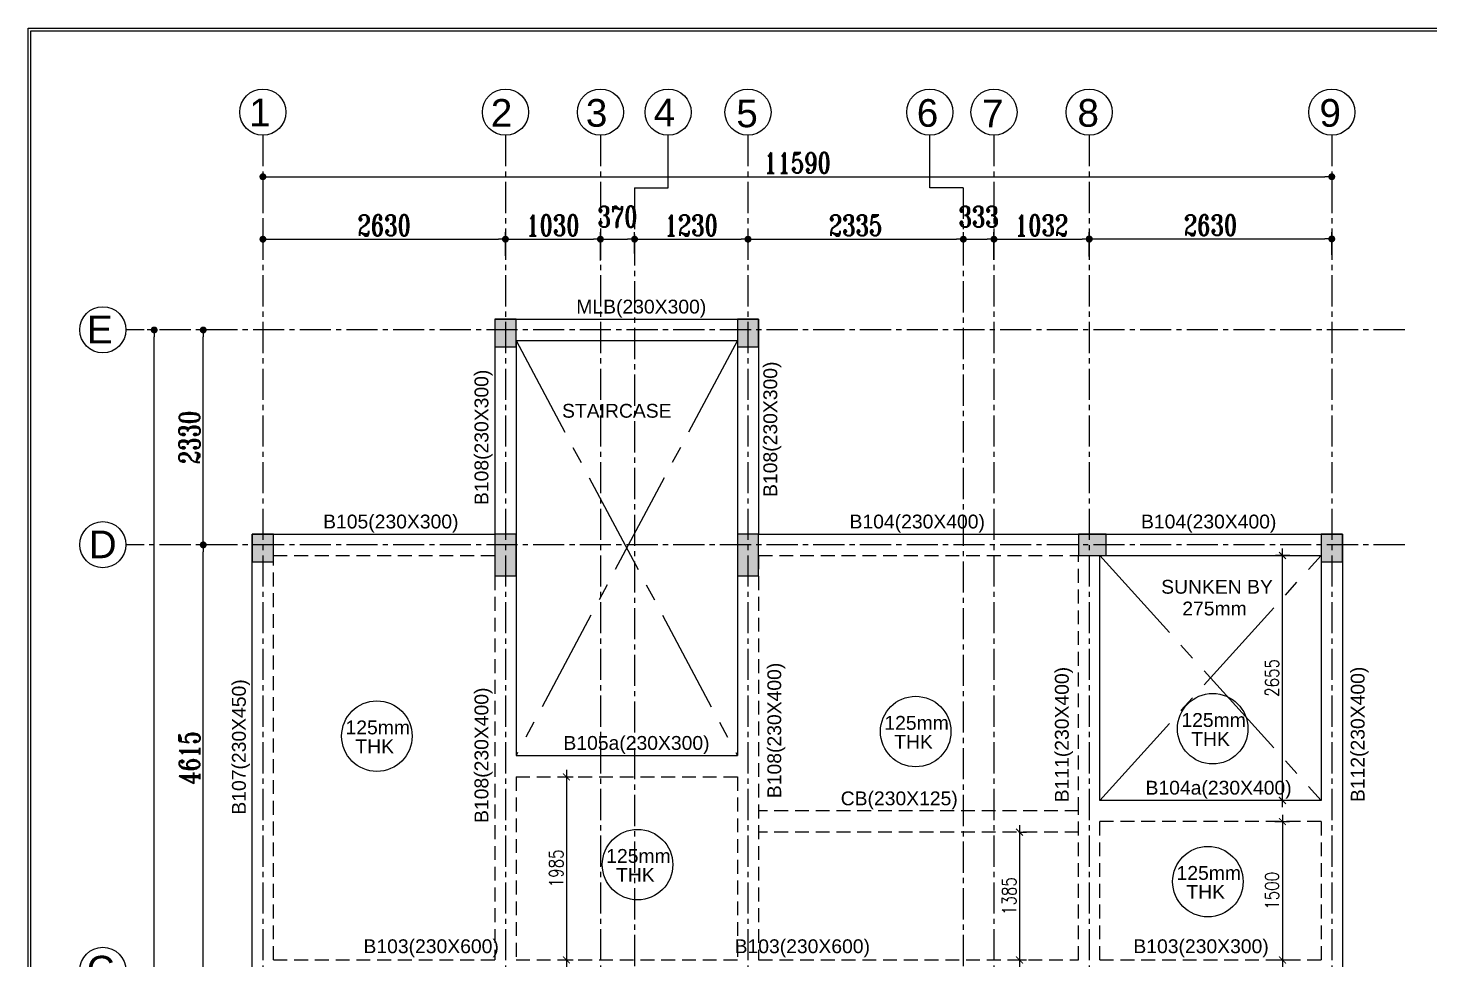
# Model space of a CAD drawing. Header units: millimetres. Extents: x 12977220 to 13113408, y -169657 to -55898.
# Drawn here: x 13078415 to 13093617, y -118548 to -108445 of the extents above; entities that cross this region are included whole.
import ezdxf

# ---------------------------------------------------------------- set-up
doc = ezdxf.new("R2010")
doc.units = ezdxf.units.MM
doc.header["$LTSCALE"] = 3
doc.header["$PDMODE"] = 66
for name, pattern in [('CENTER', [2, 1.25, -0.25, 0.25, -0.25]), ('CENTER2', [1.125, 0.75, -0.125, 0.125, -0.125]), ('HIDDEN', [0.375, 0.25, -0.125])]:
    doc.linetypes.add(name, pattern=pattern)
for name, color, linetype in [('BEAM', 7, 'Continuous'), ('CENTERLINE', 112, 'Continuous'), ('COLUMN', 6, 'Continuous'), ('COLUMN NEW', 112, 'Continuous'), ('COLUMN-NAME', 83, 'Continuous'), ('FOOTING', 60, 'Continuous'), ('GRID', 8, 'CENTER'), ('GRIDNAME', 83, 'Continuous'), ('OUTER FRAME', 7, 'Continuous'), ('wal1', 1, 'Continuous'), ('WALL', 7, 'Continuous')]:
    doc.layers.add(name, color=color, linetype=linetype)
doc.styles.add('ariel', font='ARIAL.TTF')
doc.styles.add('ROMANS', font='romans.shx', dxfattribs={"width": 0.8})
doc.styles.add('ROMANT', font='romant.shx', dxfattribs={"width": 0.75})
doc.dimstyles.new('Dim 150-1', dxfattribs={"dimtxt": 2.5, "dimasz": 1.25, "dimexe": 1.25, "dimexo": 1.25, "dimtad": 1, "dimdec": 0, "dimdsep": 46, "dimtxsty": 'ROMANS', "dimblk1": 'ARCHTICK', "dimblk2": 'ARCHTICK', "dimsah": 1, "dimcen": 3.125, "dimdle": 1.25, "dimclrd": 9, "dimclre": 9, "dimclrt": 123, "dimadec": 0, "dimazin": 0, "dimtfac": 1, "dimtdec": 0, "dimtmove": 2, "dimatfit": 2, "dimldrblk": 'DOT', "dimfxl": 100, "dimarcsym": 0})
doc.dimstyles.new('DIM$0', dxfattribs={"dimtxt": 3, "dimasz": 1, "dimexe": 1, "dimexo": 1, "dimgap": 0.5, "dimtad": 1, "dimdec": 0, "dimdsep": 46, "dimtxsty": 'ROMANT', "dimblk": 'DOT', "dimcen": 2, "dimdle": 1, "dimclrd": 9, "dimclre": 9, "dimclrt": 123, "dimadec": 0, "dimazin": 0, "dimtfac": 1, "dimtdec": 0, "dimtmove": 2, "dimatfit": 2, "dimfxl": 1, "dimarcsym": 0})

# ---------------------------------------------------------------- blocks, each defined once
blk = doc.blocks.new('C1 NEW')
at = {"layer": 'COLUMN NEW', "ltscale": 0.15}
for points in [[(115, 150), (-115, 150), (0, 0)], [(0, 0), (-115, 150), (-115, -150)], [(115, 150), (0, 0), (115, -150)], [(0, 0), (-115, -150), (115, -150)]]:
    blk.add_hatch(color=6, dxfattribs=at).paths.add_polyline_path(points)
at = {"layer": 'COLUMN NEW', "color": 6, "ltscale": 0.15}
blk.add_lwpolyline([(-115, -150), (115, -150), (115, 150), (-115, 150)], close=True, dxfattribs=at)
blk = doc.blocks.new('C2')
at = {"layer": 'COLUMN NEW', "ltscale": 0.15}
blk.add_hatch(color=6, dxfattribs=at).paths.add_polyline_path([(115, 225), (-115, 225), (-115, -225), (115, -225)])
at = {"layer": 'COLUMN NEW', "color": 6, "ltscale": 0.15}
blk.add_lwpolyline([(-115, -225), (115, -225), (115, 225), (-115, 225)], close=True, dxfattribs=at)
blk = doc.blocks.new('_Dot')
at = {"color": 0, "linetype": 'ByBlock', "lineweight": -2}
blk.add_line((-0.5, 0), (-1, 0), dxfattribs=at)
at = {"color": 0, "linetype": 'ByBlock', "const_width": 0.5}
blk.add_lwpolyline([(-0.25, 0, 1), (0.25, 0, 1)], format="xyb", close=True, dxfattribs=at)
blk = doc.blocks.new('*D521')
at = {"layer": 'Defpoints', "color": 0, "linetype": 'ByBlock', "ltscale": 500, "transparency": 16777216}
for p in [(13080962, -110003), (13092552, -110003), (13092552, -110057)]:
    blk.add_point(p, dxfattribs=at)
at = {"layer": 'FOOTING', "color": 9, "linetype": 'ByBlock', "lineweight": -2, "ltscale": 500, "transparency": 16777216}
for p, q in [((13080962, -110078), (13080962, -110132)), ((13081037, -110057), (13092477, -110057)), ((13092552, -110078), (13092552, -110132))]:
    blk.add_line(p, q, dxfattribs=at)
at = {"layer": 'FOOTING', "color": 9, "linetype": 'ByBlock', "lineweight": -2, "ltscale": 500, "transparency": 16777216, "xscale": 75, "yscale": 75, "zscale": 75, "rotation": 180}
blk.add_blockref('_Dot', (13080962, -110057), dxfattribs=at)
at = {"layer": 'FOOTING', "color": 9, "linetype": 'ByBlock', "lineweight": -2, "ltscale": 500, "transparency": 16777216, "xscale": 75, "yscale": 75, "zscale": 75}
blk.add_blockref('_Dot', (13092552, -110057), dxfattribs=at)
at = {"layer": 'FOOTING', "color": 6, "linetype": 'ByBlock', "ltscale": 500, "transparency": 16777216, "insert": (13086757, -109907), "char_height": 225, "attachment_point": 5, "style": 'ROMANT'}
blk.add_mtext('11590', dxfattribs=at)
blk = doc.blocks.new('*D522')
at = {"layer": 'Defpoints', "color": 0, "linetype": 'ByBlock', "ltscale": 500, "transparency": 16777216}
for p in [(13080962, -110479), (13083592, -110734), (13083592, -110989)]:
    blk.add_point(p, dxfattribs=at)
at = {"layer": 'FOOTING', "color": 9, "linetype": 'ByBlock', "lineweight": -2, "ltscale": 500, "transparency": 16777216}
for p, q in [((13080962, -110554), (13080962, -110809)), ((13083592, -110914), (13083592, -110659)), ((13081037, -110734), (13083517, -110734))]:
    blk.add_line(p, q, dxfattribs=at)
at = {"layer": 'FOOTING', "color": 9, "linetype": 'ByBlock', "lineweight": -2, "ltscale": 500, "transparency": 16777216, "xscale": 75, "yscale": 75, "zscale": 75, "rotation": 180}
blk.add_blockref('_Dot', (13080962, -110734), dxfattribs=at)
at = {"layer": 'FOOTING', "color": 9, "linetype": 'ByBlock', "lineweight": -2, "ltscale": 500, "transparency": 16777216, "xscale": 75, "yscale": 75, "zscale": 75}
blk.add_blockref('_Dot', (13083592, -110734), dxfattribs=at)
at = {"layer": 'FOOTING', "color": 6, "linetype": 'ByBlock', "ltscale": 500, "transparency": 16777216, "insert": (13082277, -110584), "char_height": 225, "attachment_point": 5, "style": 'ROMANT'}
blk.add_mtext('2630', dxfattribs=at)
blk = doc.blocks.new('*D523')
at = {"layer": 'Defpoints', "color": 0, "linetype": 'ByBlock', "ltscale": 500, "transparency": 16777216}
for p in [(13084622, -110734), (13083592, -110939), (13084622, -111039)]:
    blk.add_point(p, dxfattribs=at)
at = {"layer": 'FOOTING', "color": 9, "linetype": 'ByBlock', "lineweight": -2, "ltscale": 500, "transparency": 16777216}
for p, q in [((13083592, -110864), (13083592, -110659)), ((13084622, -110964), (13084622, -110659)), ((13083667, -110734), (13084547, -110734))]:
    blk.add_line(p, q, dxfattribs=at)
at = {"layer": 'FOOTING', "color": 9, "linetype": 'ByBlock', "lineweight": -2, "ltscale": 500, "transparency": 16777216, "xscale": 75, "yscale": 75, "zscale": 75, "rotation": 180}
blk.add_blockref('_Dot', (13083592, -110734), dxfattribs=at)
at = {"layer": 'FOOTING', "color": 9, "linetype": 'ByBlock', "lineweight": -2, "ltscale": 500, "transparency": 16777216, "xscale": 75, "yscale": 75, "zscale": 75}
blk.add_blockref('_Dot', (13084622, -110734), dxfattribs=at)
at = {"layer": 'FOOTING', "color": 6, "linetype": 'ByBlock', "ltscale": 500, "transparency": 16777216, "insert": (13084107, -110584), "char_height": 225, "attachment_point": 5, "style": 'ROMANT'}
blk.add_mtext('1030', dxfattribs=at)
blk = doc.blocks.new('*D524')
at = {"layer": 'Defpoints', "color": 0, "linetype": 'ByBlock', "ltscale": 500, "transparency": 16777216}
for p in [(13084992, -110734), (13084622, -110964), (13084992, -110963)]:
    blk.add_point(p, dxfattribs=at)
at = {"layer": 'FOOTING', "color": 9, "linetype": 'ByBlock', "lineweight": -2, "ltscale": 500, "transparency": 16777216}
for p, q in [((13084622, -110889), (13084622, -110659)), ((13084992, -110888), (13084992, -110659)), ((13084697, -110734), (13084917, -110734))]:
    blk.add_line(p, q, dxfattribs=at)
at = {"layer": 'FOOTING', "color": 9, "linetype": 'ByBlock', "lineweight": -2, "ltscale": 500, "transparency": 16777216, "xscale": 75, "yscale": 75, "zscale": 75, "rotation": 180}
blk.add_blockref('_Dot', (13084622, -110734), dxfattribs=at)
at = {"layer": 'FOOTING', "color": 9, "linetype": 'ByBlock', "lineweight": -2, "ltscale": 500, "transparency": 16777216, "xscale": 75, "yscale": 75, "zscale": 75}
blk.add_blockref('_Dot', (13084992, -110734), dxfattribs=at)
at = {"layer": 'FOOTING', "color": 6, "linetype": 'ByBlock', "ltscale": 500, "transparency": 16777216, "insert": (13084807, -110490), "char_height": 225, "attachment_point": 5, "style": 'ROMANT'}
blk.add_mtext('370', dxfattribs=at)
blk = doc.blocks.new('*D525')
at = {"layer": 'Defpoints', "color": 0, "linetype": 'ByBlock', "ltscale": 500, "transparency": 16777216}
for p in [(13086222, -110734), (13084992, -110963), (13086222, -111009)]:
    blk.add_point(p, dxfattribs=at)
at = {"layer": 'FOOTING', "color": 9, "linetype": 'ByBlock', "lineweight": -2, "ltscale": 500, "transparency": 16777216}
for p, q in [((13084992, -110888), (13084992, -110659)), ((13086222, -110934), (13086222, -110659)), ((13085067, -110734), (13086147, -110734))]:
    blk.add_line(p, q, dxfattribs=at)
at = {"layer": 'FOOTING', "color": 9, "linetype": 'ByBlock', "lineweight": -2, "ltscale": 500, "transparency": 16777216, "xscale": 75, "yscale": 75, "zscale": 75, "rotation": 180}
blk.add_blockref('_Dot', (13084992, -110734), dxfattribs=at)
at = {"layer": 'FOOTING', "color": 9, "linetype": 'ByBlock', "lineweight": -2, "ltscale": 500, "transparency": 16777216, "xscale": 75, "yscale": 75, "zscale": 75}
blk.add_blockref('_Dot', (13086222, -110734), dxfattribs=at)
at = {"layer": 'FOOTING', "color": 6, "linetype": 'ByBlock', "ltscale": 500, "transparency": 16777216, "insert": (13085607, -110584), "char_height": 225, "attachment_point": 5, "style": 'ROMANT'}
blk.add_mtext('1230', dxfattribs=at)
blk = doc.blocks.new('*D526')
at = {"layer": 'Defpoints', "color": 0, "linetype": 'ByBlock', "ltscale": 500, "transparency": 16777216}
for p in [(13088557, -110734), (13086222, -111009), (13088557, -111012)]:
    blk.add_point(p, dxfattribs=at)
at = {"layer": 'FOOTING', "color": 9, "linetype": 'ByBlock', "lineweight": -2, "ltscale": 500, "transparency": 16777216}
for p, q in [((13086222, -110934), (13086222, -110659)), ((13088557, -110937), (13088557, -110659)), ((13086297, -110734), (13088482, -110734))]:
    blk.add_line(p, q, dxfattribs=at)
at = {"layer": 'FOOTING', "color": 9, "linetype": 'ByBlock', "lineweight": -2, "ltscale": 500, "transparency": 16777216, "xscale": 75, "yscale": 75, "zscale": 75, "rotation": 180}
blk.add_blockref('_Dot', (13086222, -110734), dxfattribs=at)
at = {"layer": 'FOOTING', "color": 9, "linetype": 'ByBlock', "lineweight": -2, "ltscale": 500, "transparency": 16777216, "xscale": 75, "yscale": 75, "zscale": 75}
blk.add_blockref('_Dot', (13088557, -110734), dxfattribs=at)
at = {"layer": 'FOOTING', "color": 6, "linetype": 'ByBlock', "ltscale": 500, "transparency": 16777216, "insert": (13087389, -110584), "char_height": 225, "attachment_point": 5, "style": 'ROMANT'}
blk.add_mtext('2335', dxfattribs=at)
blk = doc.blocks.new('*D527')
at = {"layer": 'Defpoints', "color": 0, "linetype": 'ByBlock', "ltscale": 500, "transparency": 16777216}
for p in [(13088889, -110734), (13088557, -111012), (13088889, -111031)]:
    blk.add_point(p, dxfattribs=at)
at = {"layer": 'FOOTING', "color": 9, "linetype": 'ByBlock', "lineweight": -2, "ltscale": 500, "transparency": 16777216}
for p, q in [((13088557, -110937), (13088557, -110659)), ((13088889, -110956), (13088889, -110659)), ((13088632, -110734), (13088814, -110734))]:
    blk.add_line(p, q, dxfattribs=at)
at = {"layer": 'FOOTING', "color": 9, "linetype": 'ByBlock', "lineweight": -2, "ltscale": 500, "transparency": 16777216, "xscale": 75, "yscale": 75, "zscale": 75, "rotation": 180}
blk.add_blockref('_Dot', (13088557, -110734), dxfattribs=at)
at = {"layer": 'FOOTING', "color": 9, "linetype": 'ByBlock', "lineweight": -2, "ltscale": 500, "transparency": 16777216, "xscale": 75, "yscale": 75, "zscale": 75}
blk.add_blockref('_Dot', (13088889, -110734), dxfattribs=at)
at = {"layer": 'FOOTING', "color": 6, "linetype": 'ByBlock', "ltscale": 500, "transparency": 16777216, "insert": (13088723, -110490), "char_height": 225, "attachment_point": 5, "style": 'ROMANT'}
blk.add_mtext('333', dxfattribs=at)
blk = doc.blocks.new('*D528')
at = {"layer": 'Defpoints', "color": 0, "linetype": 'ByBlock', "ltscale": 500, "transparency": 16777216}
for p in [(13089922, -110734), (13088889, -111031), (13089922, -110997)]:
    blk.add_point(p, dxfattribs=at)
at = {"layer": 'FOOTING', "color": 9, "linetype": 'ByBlock', "lineweight": -2, "ltscale": 500, "transparency": 16777216}
for p, q in [((13088889, -110956), (13088889, -110659)), ((13089922, -110922), (13089922, -110659)), ((13088964, -110734), (13089847, -110734))]:
    blk.add_line(p, q, dxfattribs=at)
at = {"layer": 'FOOTING', "color": 9, "linetype": 'ByBlock', "lineweight": -2, "ltscale": 500, "transparency": 16777216, "xscale": 75, "yscale": 75, "zscale": 75, "rotation": 180}
blk.add_blockref('_Dot', (13088889, -110734), dxfattribs=at)
at = {"layer": 'FOOTING', "color": 9, "linetype": 'ByBlock', "lineweight": -2, "ltscale": 500, "transparency": 16777216, "xscale": 75, "yscale": 75, "zscale": 75}
blk.add_blockref('_Dot', (13089922, -110734), dxfattribs=at)
at = {"layer": 'FOOTING', "color": 6, "linetype": 'ByBlock', "ltscale": 500, "transparency": 16777216, "insert": (13089406, -110584), "char_height": 225, "attachment_point": 5, "style": 'ROMANT'}
blk.add_mtext('1032', dxfattribs=at)
blk = doc.blocks.new('*D529')
at = {"layer": 'Defpoints', "color": 0, "linetype": 'ByBlock', "ltscale": 500, "transparency": 16777216}
for p in [(13079783, -111718), (13079820, -111718), (13079820, -128531)]:
    blk.add_point(p, dxfattribs=at)
at = {"layer": 'FOOTING', "color": 9, "linetype": 'ByBlock', "lineweight": -2, "ltscale": 500, "transparency": 16777216}
for p, q in [((13079745, -111718), (13079708, -111718)), ((13079783, -128456), (13079783, -111793)), ((13079745, -128531), (13079708, -128531))]:
    blk.add_line(p, q, dxfattribs=at)
at = {"layer": 'FOOTING', "color": 9, "linetype": 'ByBlock', "lineweight": -2, "ltscale": 500, "transparency": 16777216, "xscale": 75, "yscale": 75, "zscale": 75}
for p, rotation in [((13079783, -111718), 90), ((13079783, -128531), 270)]:
    blk.add_blockref('_Dot', p, dxfattribs=dict(at, rotation=rotation))
at = {"layer": 'FOOTING', "color": 6, "linetype": 'ByBlock', "ltscale": 500, "transparency": 16777216, "insert": (13079633, -120124), "char_height": 225, "attachment_point": 5, "rotation": 90, "style": 'ROMANT'}
blk.add_mtext('16813', dxfattribs=at)
blk = doc.blocks.new('*D532')
at = {"layer": 'Defpoints', "color": 0, "linetype": 'ByBlock', "ltscale": 500, "transparency": 16777216}
for p in [(13080315, -114048), (13080387, -114048), (13080387, -118663)]:
    blk.add_point(p, dxfattribs=at)
at = {"layer": 'FOOTING', "color": 9, "linetype": 'ByBlock', "lineweight": -2, "ltscale": 500, "transparency": 16777216}
for p, q in [((13080312, -114048), (13080240, -114048)), ((13080315, -118588), (13080315, -114123)), ((13080312, -118663), (13080240, -118663))]:
    blk.add_line(p, q, dxfattribs=at)
at = {"layer": 'FOOTING', "color": 9, "linetype": 'ByBlock', "lineweight": -2, "ltscale": 500, "transparency": 16777216, "xscale": 75, "yscale": 75, "zscale": 75}
for p, rotation in [((13080315, -114048), 90), ((13080315, -118663), 270)]:
    blk.add_blockref('_Dot', p, dxfattribs=dict(at, rotation=rotation))
at = {"layer": 'FOOTING', "color": 6, "linetype": 'ByBlock', "ltscale": 500, "transparency": 16777216, "insert": (13080165, -116355), "char_height": 225, "attachment_point": 5, "rotation": 90, "style": 'ROMANT'}
blk.add_mtext('4615', dxfattribs=at)
blk = doc.blocks.new('*D533')
at = {"layer": 'Defpoints', "color": 0, "linetype": 'ByBlock', "ltscale": 500, "transparency": 16777216}
for p in [(13080315, -111718), (13080512, -111718), (13080387, -114048)]:
    blk.add_point(p, dxfattribs=at)
at = {"layer": 'FOOTING', "color": 9, "linetype": 'ByBlock', "lineweight": -2, "ltscale": 500, "transparency": 16777216}
for p, q in [((13080437, -111718), (13080240, -111718)), ((13080315, -113973), (13080315, -111793)), ((13080312, -114048), (13080240, -114048))]:
    blk.add_line(p, q, dxfattribs=at)
at = {"layer": 'FOOTING', "color": 9, "linetype": 'ByBlock', "lineweight": -2, "ltscale": 500, "transparency": 16777216, "xscale": 75, "yscale": 75, "zscale": 75}
for p, rotation in [((13080315, -111718), 90), ((13080315, -114048), 270)]:
    blk.add_blockref('_Dot', p, dxfattribs=dict(at, rotation=rotation))
at = {"layer": 'FOOTING', "color": 6, "linetype": 'ByBlock', "ltscale": 500, "transparency": 16777216, "insert": (13080165, -112883), "char_height": 225, "attachment_point": 5, "rotation": 90, "style": 'ROMANT'}
blk.add_mtext('2330', dxfattribs=at)
blk = doc.blocks.new('*D534')
at = {"layer": 'Defpoints', "color": 0, "linetype": 'ByBlock', "ltscale": 500, "transparency": 16777216}
for p in [(13092552, -110731), (13089922, -110980), (13092552, -110980)]:
    blk.add_point(p, dxfattribs=at)
at = {"layer": 'FOOTING', "color": 9, "linetype": 'ByBlock', "lineweight": -2, "ltscale": 500, "transparency": 16777216}
for p, q in [((13089922, -110905), (13089922, -110656)), ((13092552, -110905), (13092552, -110656)), ((13089997, -110731), (13092477, -110731))]:
    blk.add_line(p, q, dxfattribs=at)
at = {"layer": 'FOOTING', "color": 9, "linetype": 'ByBlock', "lineweight": -2, "ltscale": 500, "transparency": 16777216, "xscale": 75, "yscale": 75, "zscale": 75, "rotation": 180}
blk.add_blockref('_Dot', (13089922, -110731), dxfattribs=at)
at = {"layer": 'FOOTING', "color": 9, "linetype": 'ByBlock', "lineweight": -2, "ltscale": 500, "transparency": 16777216, "xscale": 75, "yscale": 75, "zscale": 75}
blk.add_blockref('_Dot', (13092552, -110731), dxfattribs=at)
at = {"layer": 'FOOTING', "color": 6, "linetype": 'ByBlock', "ltscale": 500, "transparency": 16777216, "insert": (13091237, -110581), "char_height": 225, "attachment_point": 5, "style": 'ROMANT'}
blk.add_mtext('2630', dxfattribs=at)
blk = doc.blocks.new('_ARCHTICK')
at = {"color": 0, "linetype": 'ByBlock', "const_width": 0.15}
blk.add_lwpolyline([(-0.5, -0.5), (0.5, 0.5)], dxfattribs=at)
blk = doc.blocks.new('*D535')
at = {"layer": 'Defpoints', "color": 0, "linetype": 'ByBlock', "ltscale": 500, "transparency": 16777216}
for p in [(13089082, -117163), (13089082, -118548), (13089166, -118548)]:
    blk.add_point(p, dxfattribs=at)
at = {"layer": 'WALL', "color": 9, "linetype": 'ByBlock', "lineweight": -2, "ltscale": 500, "transparency": 16777216}
for p, q in [((13089157, -117163), (13089241, -117163)), ((13089157, -118548), (13089241, -118548))]:
    blk.add_line(p, q, dxfattribs=at)
at = {"layer": 'WALL', "color": 9, "lineweight": -2, "ltscale": 500, "transparency": 16777216}
blk.add_line((13089166, -117088), (13089166, -118623), dxfattribs=at)
at = {"layer": 'WALL', "color": 9, "linetype": 'ByBlock', "lineweight": -2, "ltscale": 500, "transparency": 16777216, "xscale": 75, "yscale": 75, "zscale": 75}
for p, rotation in [((13089166, -117163), 90), ((13089166, -118548), 270)]:
    blk.add_blockref('_ARCHTICK', p, dxfattribs=dict(at, rotation=rotation))
at = {"layer": 'WALL', "color": 6, "linetype": 'ByBlock', "ltscale": 500, "transparency": 16777216, "insert": (13089054, -117855), "char_height": 150, "attachment_point": 5, "rotation": 90, "style": 'ROMANS'}
blk.add_mtext('1385', dxfattribs=at)
blk = doc.blocks.new('*D548')
at = {"layer": 'Defpoints', "color": 0, "linetype": 'ByBlock', "ltscale": 500, "transparency": 16777216}
for p in [(13091861, -117048), (13091861, -118548), (13092017, -118548)]:
    blk.add_point(p, dxfattribs=at)
at = {"layer": 'WALL', "color": 9, "linetype": 'ByBlock', "lineweight": -2, "ltscale": 500, "transparency": 16777216}
for p, q in [((13091936, -117048), (13092092, -117048)), ((13091936, -118548), (13092092, -118548))]:
    blk.add_line(p, q, dxfattribs=at)
at = {"layer": 'WALL', "color": 9, "lineweight": -2, "ltscale": 500, "transparency": 16777216}
blk.add_line((13092017, -116973), (13092017, -118623), dxfattribs=at)
at = {"layer": 'WALL', "color": 9, "linetype": 'ByBlock', "lineweight": -2, "ltscale": 500, "transparency": 16777216, "xscale": 75, "yscale": 75, "zscale": 75}
for p, rotation in [((13092017, -117048), 90), ((13092017, -118548), 270)]:
    blk.add_blockref('_ARCHTICK', p, dxfattribs=dict(at, rotation=rotation))
at = {"layer": 'WALL', "color": 6, "linetype": 'ByBlock', "ltscale": 500, "transparency": 16777216, "insert": (13091904, -117798), "char_height": 150, "attachment_point": 5, "rotation": 90, "style": 'ROMANS'}
blk.add_mtext('1500', dxfattribs=at)
blk = doc.blocks.new('*D549')
at = {"layer": 'Defpoints', "color": 0, "linetype": 'ByBlock', "ltscale": 500, "transparency": 16777216}
for p in [(13092017, -114163), (13092171, -114163), (13092171, -116818)]:
    blk.add_point(p, dxfattribs=at)
at = {"layer": 'WALL', "color": 9, "lineweight": -2, "ltscale": 500, "transparency": 16777216}
blk.add_line((13092017, -116893), (13092017, -114088), dxfattribs=at)
at = {"layer": 'WALL', "color": 9, "linetype": 'ByBlock', "lineweight": -2, "ltscale": 500, "transparency": 16777216}
for p, q in [((13092096, -114163), (13091942, -114163)), ((13092096, -116818), (13091942, -116818))]:
    blk.add_line(p, q, dxfattribs=at)
at = {"layer": 'WALL', "color": 9, "linetype": 'ByBlock', "lineweight": -2, "ltscale": 500, "transparency": 16777216, "xscale": 75, "yscale": 75, "zscale": 75}
for p, rotation in [((13092017, -114163), 90), ((13092017, -116818), 270)]:
    blk.add_blockref('_ARCHTICK', p, dxfattribs=dict(at, rotation=rotation))
at = {"layer": 'WALL', "color": 6, "linetype": 'ByBlock', "ltscale": 500, "transparency": 16777216, "insert": (13091904, -115490), "char_height": 150, "attachment_point": 5, "rotation": 90, "style": 'ROMANS'}
blk.add_mtext('2655', dxfattribs=at)
blk = doc.blocks.new('*D551')
at = {"layer": 'Defpoints', "color": 0, "linetype": 'ByBlock', "ltscale": 500, "transparency": 16777216}
for p in [(13084063, -116563), (13084063, -118548), (13084253, -118548)]:
    blk.add_point(p, dxfattribs=at)
at = {"layer": 'WALL', "color": 9, "linetype": 'ByBlock', "lineweight": -2, "ltscale": 500, "transparency": 16777216}
for p, q in [((13084159, -116563), (13084328, -116563)), ((13084159, -118548), (13084328, -118548))]:
    blk.add_line(p, q, dxfattribs=at)
at = {"layer": 'WALL', "color": 9, "lineweight": -2, "ltscale": 500, "transparency": 16777216}
blk.add_line((13084253, -116488), (13084253, -118623), dxfattribs=at)
at = {"layer": 'WALL', "color": 9, "linetype": 'ByBlock', "lineweight": -2, "ltscale": 500, "transparency": 16777216, "xscale": 75, "yscale": 75, "zscale": 75}
for p, rotation in [((13084253, -116563), 90), ((13084253, -118548), 270)]:
    blk.add_blockref('_ARCHTICK', p, dxfattribs=dict(at, rotation=rotation))
at = {"layer": 'WALL', "color": 6, "linetype": 'ByBlock', "ltscale": 500, "transparency": 16777216, "insert": (13084141, -117555), "char_height": 150, "attachment_point": 5, "rotation": 90, "style": 'ROMANS'}
blk.add_mtext('1985', dxfattribs=at)

msp = doc.modelspace()

# ---------------------------------------------------------------- linework, layer by layer
at = {"layer": 'BEAM', "color": 1, "linetype": 'ByBlock', "ltscale": 500}
for p, q in [((13083476.7, -111602.6, 0.4), (13083476.7, -113932.6, 0.4)), ((13083476.7, -111602.6, 0.4), (13086336.7, -111602.6, 0.4)), ((13086336.7, -111602.6, 0.4), (13086336.7, -113932.6, 0.4)), ((13083706.7, -111832.6, 0.4), (13083706.7, -116332.6, 0.4)), ((13083706.7, -111832.6, 0.4), (13086106.7, -111832.6, 0.4)), ((13086106.7, -111832.6, 0.4), (13086106.7, -116332.6, 0.4)), ((13080846.7, -122932.6, 0.4), (13080846.7, -113932.6, 0.4)), ((13080846.7, -113932.6, 0.4), (13083476.7, -113932.6, 0.4)), ((13086336.7, -113932.6, 0.4), (13092666.7, -113932.6, 0.4)), ((13092666.7, -113932.6, 0.4), (13092666.7, -122932.6, 0.4)), ((13090036.7, -116817.6, 0.4), (13090036.7, -114162.6, 0.4)), ((13090036.7, -114162.6, 0.4), (13092436.7, -114162.6, 0.4)), ((13092436.7, -114162.6, 0.4), (13092436.7, -116817.6, 0.4)), ((13083706.7, -116332.6, 0.4), (13086106.7, -116332.6, 0.4)), ((13092436.7, -116817.6, 0.4), (13090036.7, -116817.6, 0.4))]:
    msp.add_line(p, q, dxfattribs=at)
at = {"layer": 'CENTERLINE', "color": 252, "ltscale": 0.15}
for p, q in [((13085355.4, -110176.9, 0.4), (13085355.4, -109606.4, 0.4)), ((13088193, -110176.9, 0.4), (13088193, -109606.4, 0.4)), ((13084991.7, -110176.9, 0.4), (13085355.4, -110176.9, 0.4)), ((13088556.7, -110176.9, 0.4), (13088193, -110176.9, 0.4))]:
    msp.add_line(p, q, dxfattribs=at)
at = {"layer": 'COLUMN', "color": 8, "linetype": 'CENTER2', "ltscale": 500}
for p, q in [((13083706.7, -111832.6, 0.4), (13086106.7, -116332.6, 0.4)), ((13086106.7, -111832.6, 0.4), (13083706.7, -116332.6, 0.4)), ((13090036.7, -114162.6, 0.4), (13092436.7, -116817.6, 0.4)), ((13090036.7, -116817.6, 0.4), (13092436.7, -114162.6, 0.4))]:
    msp.add_line(p, q, dxfattribs=at)
at = {"layer": 'COLUMN-NAME', "linetype": 'ByBlock', "ltscale": 500}
for centre in [(13091260.9, -116040.9, 0.4), (13082198, -116121.2, 0.4), (13088040.3, -116071.6, 0.4), (13085024.6, -117514.4, 0.4), (13091208.8, -117698.6, 0.4)]:
    msp.add_circle(centre, 382.2, dxfattribs=at)
at = {"layer": 'GRID', "linetype": 'CENTER2', "ltscale": 150}
for p, q in [((13080961.7, -109606.4, 0.4), (13080961.7, -129118.3, 0.4)), ((13083591.7, -109606.4, 0.4), (13083591.7, -129118.3, 0.4)), ((13084621.7, -109606.4, 0.4), (13084621.7, -129118.3, 0.4)), ((13086221.7, -109606.4, 0.4), (13086221.7, -129118.3, 0.4)), ((13088889.3, -109606.4, 0.4), (13088889.3, -129118.3, 0.4)), ((13089921.7, -109606.4, 0.4), (13089921.7, -129118.3, 0.4)), ((13092551.7, -109606.4, 0.4), (13092551.7, -129118.3, 0.4)), ((13084991.7, -110176.9, 0.4), (13084991.7, -129118.3, 0.4)), ((13088556.7, -110176.9, 0.4), (13088556.7, -129118.3, 0.4)), ((13093342.5, -111717.6, 0.4), (13079476.5, -111717.6, 0.4)), ((13093342.5, -114047.6, 0.4), (13079476.5, -114047.6, 0.4))]:
    msp.add_line(p, q, dxfattribs=at)
at = {"layer": 'GRIDNAME'}
for centre in [(13080961.7, -109356.4, 0.4), (13083591.7, -109356.4, 0.4), (13084621.7, -109356.4, 0.4), (13085355.4, -109356.4, 0.4), (13086221.7, -109356.4, 0.4), (13088193, -109356.4, 0.4), (13088889.3, -109356.4, 0.4), (13089921.7, -109356.4, 0.4), (13092551.7, -109356.4, 0.4), (13079226.5, -111715.7, 0.4), (13079226.5, -114045.7, 0.4), (13079226.5, -118660.7, 0.4)]:
    msp.add_circle(centre, 250, dxfattribs=at)
at = {"layer": 'OUTER FRAME', "elevation": 0.4}
for points in [[(13078415.4, -130689), (13078415.4, -108445), (13109874.9, -108445), (13109874.9, -130689)], [(13078443.9, -130660.5), (13078443.9, -108473.5), (13109846.3, -108473.5), (13109846.3, -130660.5)]]:
    msp.add_lwpolyline(points, close=True, dxfattribs=at)
at = {"layer": 'wal1', "linetype": 'HIDDEN', "ltscale": 200}
for p, q in [((13081076.7, -118547.6, 0.4), (13081076.7, -114162.6, 0.4)), ((13081076.7, -114162.6, 0.4), (13083476.7, -114162.6, 0.4)), ((13083476.7, -114162.6, 0.4), (13083476.7, -118547.6, 0.4)), ((13086336.7, -114162.6, 0.4), (13086336.7, -118547.6, 0.4)), ((13086336.7, -114162.6, 0.4), (13089806.7, -114162.6, 0.4)), ((13089806.7, -116932.6, 0.4), (13089806.7, -114162.6, 0.4)), ((13083706.7, -116562.6, 0.4), (13086106.7, -116562.6, 0.4)), ((13083706.7, -116562.6, 0.4), (13083706.7, -118547.6, 0.4)), ((13086106.7, -116562.6, 0.4), (13086106.7, -118547.6, 0.4)), ((13089806.7, -118547.6, 0.4), (13089806.7, -116932.6, 0.4)), ((13090036.7, -118547.6, 0.4), (13090036.7, -117047.6, 0.4)), ((13092436.7, -117047.6, 0.4), (13090036.7, -117047.6, 0.4)), ((13092436.7, -117047.6, 0.4), (13092436.7, -118547.6, 0.4)), ((13081076.7, -118547.6, 0.4), (13083476.7, -118547.6, 0.4)), ((13083706.7, -118547.6, 0.4), (13086106.7, -118547.6, 0.4)), ((13086336.7, -118547.6, 0.4), (13089806.7, -118547.6, 0.4)), ((13090036.7, -118547.6, 0.4), (13092436.7, -118547.6, 0.4))]:
    msp.add_line(p, q, dxfattribs=at)
at = {"layer": 'wal1', "color": 8, "linetype": 'HIDDEN', "ltscale": 200}
for p, q in [((13089806.7, -116932.6, 0.4), (13086336.7, -116932.6, 0.4)), ((13089806.7, -117162.6, 0.4), (13086336.7, -117162.6, 0.4))]:
    msp.add_line(p, q, dxfattribs=at)

# ---------------------------------------------------------------- block references
at = {"layer": 'COLUMN NEW'}
for p in [(13083591.7, -111752.6, 0.4), (13086221.7, -111752.6, 0.4), (13080961.7, -114082.6, 0.4), (13092551.7, -114082.6, 0.4)]:
    msp.add_blockref('C1 NEW', p, dxfattribs=at)
at = {"layer": 'COLUMN NEW', "color": 252}
for p in [(13083591.7, -114157.6, 0.4), (13086221.7, -114157.6, 0.4)]:
    msp.add_blockref('C2', p, dxfattribs=at)
at = {"layer": 'COLUMN NEW', "rotation": 270}
msp.add_blockref('C1 NEW', (13089956.7, -114047.6, 0.4), dxfattribs=at)

# ---------------------------------------------------------------- texts
at = {"layer": 'COLUMN-NAME', "color": 6, "style": 'ariel'}
for s, rotation, p in [('MLB(230X300)', 360, (13084360.1, -111539.8, 0.4)), ('B108(230X300)', 90, (13083406.7, -113616, 1700)), ('B108(230X300)', 90, (13086538.4, -113528, 1700)), ('STAIRCASE', 360, (13084205.5, -112669.3, 0.4)), ('B105(230X300)', 360, (13081615.1, -113869.8, 0.4)), ('B104(230X400)', 360, (13087323.1, -113869.8, 0.4)), ('B104(230X400)', 360, (13090483.5, -113869.8, 0.4)), ('SUNKEN BY', 360, (13090702.1, -114577.1, 0.4)), ('275mm', 360, (13090931.1, -114813, 0.4)), ('B108(230X400)', 90, (13086581.8, -116793.4, 1700)), ('B107(230X450)', 90, (13080776.7, -116972.5, 1700)), ('B111(230X400)', 90, (13089699.8, -116838.5, 1700)), ('B112(230X400)', 90, (13092908, -116836.1, 1700)), ('B108(230X400)', 90, (13083406.7, -117062.1, 1700)), ('125mm', 360, (13081858.1, -116101.7, 0.4)), ('125mm', 360, (13087700.4, -116052.1, 0.4)), ('125mm', 360, (13090921.1, -116021.4, 0.4)), ('B105a(230X300)', 360, (13084220.7, -116269.8, 0.4)), ('THK', 360, (13087806.8, -116257.7, 0.4)), ('THK', 360, (13091027.4, -116227, 0.4)), ('THK', 360, (13081964.5, -116307.3, 0.4)), ('CB(230X125)', 360, (13087227, -116870.9, 0.4)), ('B104a(230X400)', 360, (13090532.6, -116755.2, 0.4)), ('125mm', 360, (13084684.7, -117494.9, 0.4)), ('THK', 360, (13084791.1, -117700.5, 0.4)), ('125mm', 360, (13090868.9, -117679.1, 0.4)), ('THK', 360, (13090975.3, -117884.8, 0.4)), ('B103(230X600)', 360, (13082052.5, -118474, 0.4)), ('B103(230X600)', 360, (13086076.8, -118474, 0.4)), ('B103(230X300)', 360, (13090400.7, -118474, 0.4))]:
    msp.add_text(s, height=150, rotation=rotation, dxfattribs=at).set_placement(p)
at = {"layer": 'GRIDNAME', "style": 'ariel'}
for s, p in [('1', (13080813, -109509.7, 0.4)), ('2', (13083433.1, -109514.9, 0.4)), ('3', (13084463.7, -109514.9, 0.4)), ('4', (13085200.4, -109509.7, 0.4)), ('5', (13086095.1, -109520.3, 0.4)), ('6', (13088052.1, -109515.3, 0.4)), ('7', (13088759.2, -109520.7, 0.4)), ('8', (13089794, -109514.9, 0.4)), ('9', (13092418.1, -109514.9, 0.4)), ('E', (13079052.9, -111862.4, 0.4)), ('D', (13079073.5, -114192.4, 0.4)), ('C', (13079051.8, -118802.2, 0.4))]:
    msp.add_text(s, height=300, rotation=360, dxfattribs=at).set_placement(p)

# ---------------------------------------------------------------- dimensions: what is measured, and where the dimension line sits
at = {"layer": 'FOOTING', "linetype": 'ByBlock', "ltscale": 500}
for base, p1, p2, picture, middle in [((13092551.7, -110057.2, 0.4), (13080961.7, -110003.2, 0.4), (13092551.7, -110003.2, 0.4), '*D521', (13086756.7, -109907.2, 0.4)), ((13084991.7, -110734.1, 0.4), (13084621.7, -110964, 0.4), (13084991.7, -110962.7, 0.4), '*D524', (13084806.7, -110490.4, 0.4)), ((13088889.3, -110734.1, 0.4), (13088556.7, -111012, 0.4), (13088889.3, -111031.1, 0.4), '*D527', (13088723, -110490.4, 0.4)), ((13083591.7, -110734.1, 0.4), (13080961.7, -110478.7, 0.4), (13083591.7, -110989.3, 0.4), '*D522', (13082276.7, -110584.1, 0.4)), ((13084621.7, -110734.1, 0.4), (13083591.7, -110938.7, 0.4), (13084621.7, -111039, 0.4), '*D523', (13084106.7, -110584.1, 0.4)), ((13086221.7, -110734.1, 0.4), (13084991.7, -110962.7, 0.4), (13086221.7, -111008.9, 0.4), '*D525', (13085606.7, -110584.1, 0.4)), ((13088556.7, -110734.1, 0.4), (13086221.7, -111008.9, 0.4), (13088556.7, -111012, 0.4), '*D526', (13087389.2, -110584.1, 0.4)), ((13089921.7, -110734.1, 0.4), (13088889.3, -111031.1, 0.4), (13089921.7, -110997.5, 0.4), '*D528', (13089405.5, -110584.1, 0.4)), ((13092551.7, -110731.1, 0.4), (13089921.7, -110980.3, 0.4), (13092551.7, -110980.3, 0.4), '*D534', (13091236.7, -110581.1, 0.4))]:
    dim = msp.add_linear_dim(base=base, p1=p1, p2=p2, dimstyle='DIM$0', override={"dimscale": 75, "dimclrt": 6}, dxfattribs=at)
    dim.commit()
    dim.dimension.update_dxf_attribs({"geometry": picture, "text_midpoint": middle})
for base, p1, p2, picture, middle in [((13079782.7, -111717.6, 0.4), (13079819.7, -128530.7, 0.4), (13079819.7, -111717.6, 0.4), '*D529', (13079632.7, -120124.2, 0.4)), ((13080314.6, -111717.6, 0.4), (13080386.5, -114047.6, 0.4), (13080512.3, -111717.6, 0.4), '*D533', (13080164.6, -112882.6, 0.4)), ((13080314.6, -114047.6, 0.4), (13080386.5, -118662.6, 0.4), (13080386.5, -114047.6, 0.4), '*D532', (13080164.6, -116355.1, 0.4))]:
    dim = msp.add_linear_dim(base=base, p1=p1, p2=p2, angle=90, dimstyle='DIM$0', override={"dimscale": 75, "dimclrt": 6}, dxfattribs=at)
    dim.commit()
    dim.dimension.update_dxf_attribs({"geometry": picture, "text_midpoint": middle})
at = {"layer": 'WALL', "color": 3, "linetype": 'ByBlock', "ltscale": 500}
for base, p1, p2, picture, middle in [((13092016.5, -114162.6, 0.4), (13092171.2, -116817.6, 0.4), (13092171.2, -114162.6, 0.4), '*D549', (13091904, -115490.1, 0.4)), ((13084253.2, -118547.6, 0.4), (13084063, -116562.6, 0.4), (13084063, -118547.6, 0.4), '*D551', (13084140.7, -117555.1, 0.4)), ((13092016.5, -118547.6, 0.4), (13091861.3, -117047.6, 0.4), (13091861.3, -118547.6, 0.4), '*D548', (13091904, -117797.6, 0.4)), ((13089166, -118547.6, 0.4), (13089081.6, -117162.6, 0.4), (13089081.6, -118547.6, 0.4), '*D535', (13089053.5, -117855.1, 0.4))]:
    dim = msp.add_linear_dim(base=base, p1=p1, p2=p2, angle=90, dimstyle='Dim 150-1', override={"dimscale": 75, "dimtxt": 2, "dimasz": 1, "dimexe": 1, "dimexo": 1, "dimgap": 0.5, "dimpost": '\\X', "dimcen": 2.5, "dimdle": 1, "dimclrt": 6, "dimfxl": 1.25, "dimfxlon": 1}, dxfattribs=at)
    dim.commit()
    dim.dimension.update_dxf_attribs({"geometry": picture, "text_midpoint": middle})

doc.saveas('drawing.dxf')
